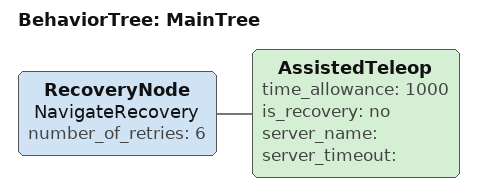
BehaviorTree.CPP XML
<?xml version="1.0" encoding="UTF-8"?>
<root BTCPP_format="4"
      main_tree_to_execute="MainTree">
  <BehaviorTree ID="MainTree">
    <RecoveryNode name="NavigateRecovery"
                  number_of_retries="6">
      <AssistedTeleop time_allowance="1000"
                      is_recovery="no"
                      server_name=""
                      server_timeout=""/>
    </RecoveryNode>
  </BehaviorTree>

</root>
